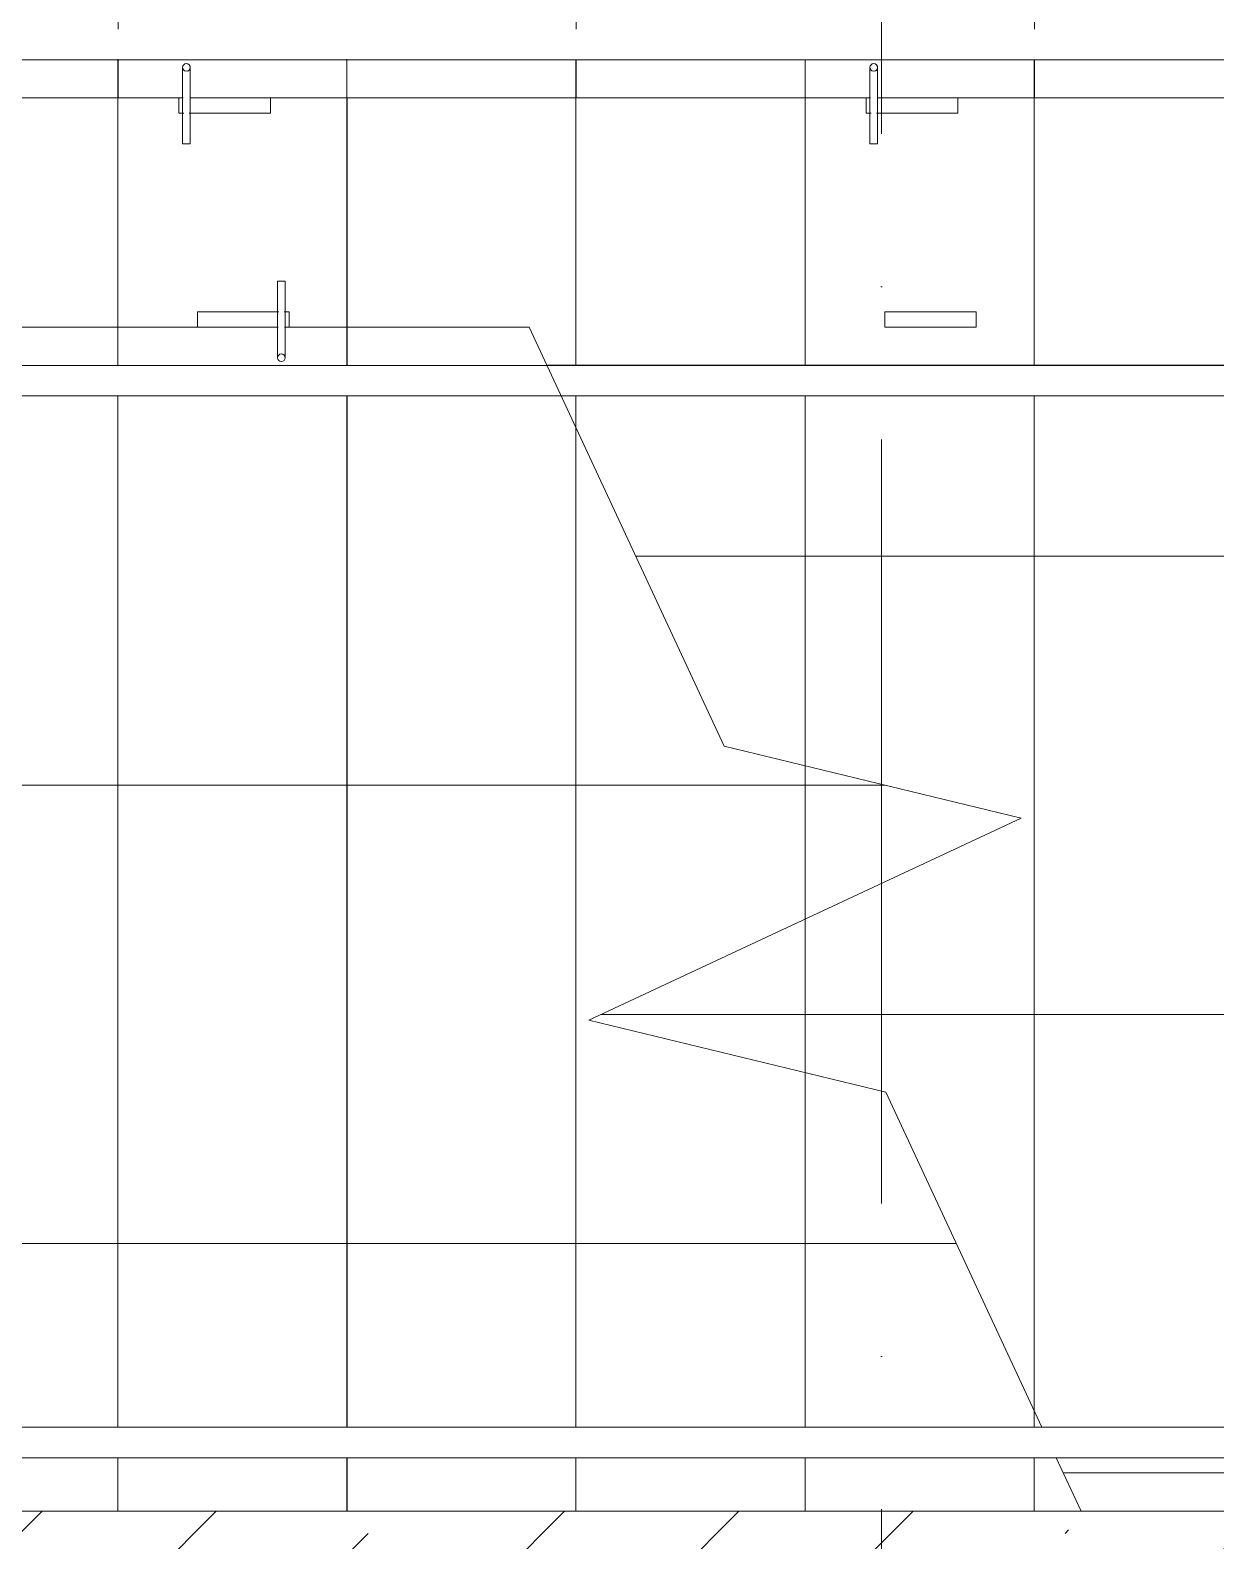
# Model space of a CAD drawing. Header units: millimetres. Extents: x -6467 to 106027, y -7090 to 195095.
# Drawn here: x 96385 to 97938, y 81992 to 83969 of the extents above; entities that cross this region are included whole.
import ezdxf

# ---------------------------------------------------------------- set-up
doc = ezdxf.new("R2010")
doc.units = ezdxf.units.MM
doc.linetypes.add('50_200_ШТРИХ_1Т_ш5_п1_п1_', pattern=[1400, 1000, -200, 0, -200])
doc.layers.add('A-WALL', color=7, linetype='Continuous', lineweight=5)
doc.layers.add('Ограждение', color=7, linetype='Continuous', lineweight=9)
for name, color, linetype, lineweight, true_color in [('S-STRS-1', 7, 'Continuous', 9, 0xaaaaaa), ('S-STRS-2', 7, 'Continuous', 5, 0xbfbfbf), ('S-STRS-MBND-1', 7, 'Continuous', 9, 0xaaaaaa), ('Оси-3', 7, '50_200_ШТРИХ_1Т_ш5_п1_п1_', 9, 0xaaaaaa)]:
    doc.layers.add(name, color=color, linetype=linetype, lineweight=lineweight, true_color=true_color)
pattern_1 = [(0, (99500, 83880.7), (0, 600), []), (90, (99500, 83880.7), (-600, 4e-14), [])]
pattern_2 = [(180, (95600, 83880.7), (-7e-14, -600), []), (270, (95600, 83880.7), (600, 4e-14), [])]
pattern_3 = [(180, (95600, 83580.7), (-7e-14, -600), []), (270, (95600, 83580.7), (600, 4e-14), [])]

# ---------------------------------------------------------------- blocks, each defined once
blk = doc.blocks.new('О_Элемент поручня_Пристенный_Двухуровневый_Труба_ГОСТ 87321 - О_Элемент поручня_Пристенный_Двухуровневый_Труба_ГОСТ 8732-78 2-21433407-АИ_План этажа Радиаторы_2')
at = {"layer": 'Ограждение'}
for p, q in [((-4640, 0), (280, 0)), ((280, -40), (-4640, -40))]:
    blk.add_line(p, q, dxfattribs=at)
blk = doc.blocks.new('О_Элемент поручня_Маршевый_Труба_ГОСТ 8732-78 - О_Элемент поручня_Маршевый_Труба_ГОСТ 8732-78-V191-АИ_План этажа Радиаторы_2')
at = {"layer": 'Ограждение'}
for p, q in [((-13.2, 40), (-3902.6, 40)), ((-3902.6, 0), (-13.2, 0))]:
    blk.add_line(p, q, dxfattribs=at)
blk = doc.blocks.new('О_Полоса_Трапеция прямоугольная_Прокат_ГОСТ 103-2006 - Крепежная пластина-18993352-АИ_План этажа Радиаторы_2')
at = {"layer": 'Ограждение'}
for p, q in [((17900.8, 45931), (17900.8, 45911)), ((18020.8, 45911), (18020.8, 45931)), ((17900.8, 45911), (17907.2, 45911)), ((17914.3, 45911), (18020.8, 45911))]:
    blk.add_line(p, q, dxfattribs=at)
blk = doc.blocks.new('О_Кронштейн_Форма Г_Круг_ГОСТ 2590-2006 - О_Кронштейн_Форма Г_Круг_ГОСТ 2590-2006-18969516-АИ_План этажа Радиаторы_2')
at = {"layer": 'Ограждение'}
for p, q in [((21685.8, 45871), (21685.8, 45946)), ((21695.8, 45946), (21695.8, 45871)), ((21685.8, 45871), (21690.8, 45871)), ((21690.8, 45871), (21695.8, 45871))]:
    blk.add_line(p, q, dxfattribs=at)
at = {"layer": 'Ограждение', "flags": 128}
for points in [[(21685.8, 45946), (21685.8, 45962.4), (21685.8, 45970.8), (21685.8, 45971)], [(21695.8, 45971), (21695.8, 45964.9), (21695.8, 45949.6), (21695.8, 45946)]]:
    blk.add_lwpolyline(points, dxfattribs=at)
at = {"layer": 'Ограждение'}
for start, end in [(90, 270), (270, 90)]:
    blk.add_arc((21690.8, 45971), 5, start, end, dxfattribs=at)
blk = doc.blocks.new('О_Полоса_Трапеция прямоугольная_Прокат_ГОСТ 103-2006 - Крепежная пластина-V192-АИ_План этажа Радиаторы_2')
at = {"layer": 'Ограждение'}
for p, q in [((97624.3, 83600.7), (97504.3, 83600.7)), ((97504.3, 83600.7), (97504.3, 83580.7)), ((97624.3, 83580.7), (97624.3, 83600.7)), ((97504.3, 83580.7), (97624.3, 83580.7))]:
    blk.add_line(p, q, dxfattribs=at)
blk = doc.blocks.new('О_Элемент поручня_Маршевый_Труба_ГОСТ 8732-78 - О_Элемент поручня_Маршевый_Труба_ГОСТ 8732-78-V193-АИ_План этажа Радиаторы_2')
at = {"layer": 'Ограждение'}
blk.add_line((-3902.6, 0), (-13.2, 0), dxfattribs=at)
blk = doc.blocks.new('О_Полоса_Трапеция прямоугольная_Прокат_ГОСТ 103-2006 - Крепежная пластина-V195-АИ_План этажа Радиаторы_2')
at = {"layer": 'Ограждение'}
for p, q in [((95605.8, 83880.7), (95600, 83880.7)), ((95600, 83880.7), (95600, 83860.7)), ((95720, 83880.7), (95614.3, 83880.7)), ((95720, 83860.7), (95720, 83880.7)), ((95600, 83860.7), (95606.5, 83860.7)), ((95613.5, 83860.7), (95720, 83860.7))]:
    blk.add_line(p, q, dxfattribs=at)
blk = doc.blocks.new('О_Кронштейн_Форма Г_Круг_ГОСТ 2590-2006 - О_Кронштейн_Форма Г_Круг_ГОСТ 2590-2006-V142-АИ_План этажа Радиаторы_2')
at = {"layer": 'Ограждение'}
for p, q in [((17905.8, 45871), (17905.8, 45946)), ((17915.8, 45946), (17915.8, 45871)), ((17905.8, 45871), (17906, 45871)), ((17915.6, 45871), (17915.8, 45871))]:
    blk.add_line(p, q, dxfattribs=at)
at = {"layer": 'Ограждение', "flags": 128}
for points in [[(17905.8, 45946), (17905.8, 45962.4), (17905.8, 45970.8), (17905.8, 45971)], [(17915.8, 45971), (17915.8, 45964.9), (17915.8, 45949.6), (17915.8, 45946)]]:
    blk.add_lwpolyline(points, dxfattribs=at)
at = {"layer": 'Ограждение'}
for start, end in [(285, 45), (150, 195), (225, 240)]:
    blk.add_arc((17910.8, 45971), 5, start, end, dxfattribs=at)
blk = doc.blocks.new('О_Элемент поручня_выступ_Загиб слева_Труба_ГОСТ 8732-78 - О_Элемент поручня_выступ_Загиб слева_Труба_ГОСТ 8732-78-V219-АИ_План этажа Радиаторы_2')
at = {"layer": 'Ограждение'}
blk.add_line((-4261.7, 0), (-1771.8, 0), dxfattribs=at)

msp = doc.modelspace()

# ---------------------------------------------------------------- hatches: boundary and pattern name
at = {"layer": 'A-WALL'}
h = msp.add_hatch(dxfattribs=at)
h.set_pattern_fill('FP_1', color=256, style=0, pattern_type=2)
h.set_pattern_definition([(45, (0, 0), (-228.0985, 228.0985), []), (45, (228.1, 0), (-228.0985, 228.0985), [403.225, -80.645, 6.706, -73.939])])
h.paths.add_polyline_path([(100750, 81780.7), (100750, 82030.7), (93750, 82030.7), (93750, 81780.7), (99166.3, 81780.7)])
at = {"layer": 'S-STRS-2'}
h = msp.add_hatch(dxfattribs=at)
h.set_pattern_fill('FP_13', color=256, style=0, pattern_type=2)
h.set_pattern_definition(pattern_1)
h.paths.add_polyline_path([(96200, 83880.7), (96500, 83880.7), (96500, 83930.7), (96200, 83930.7)])
h.paths.add_polyline_path([(96200, 83970.7), (96500, 83970.7), (96500, 85320.7), (96200, 85320.7), (96200, 84050.4)])
h.paths.add_polyline_path([(96500, 85360.7), (96500, 85430.7), (96200, 85430.7), (96200, 85360.7)])
h = msp.add_hatch(dxfattribs=at)
h.set_pattern_fill('FP_13', color=256, style=0, pattern_type=2)
h.set_pattern_definition(pattern_1)
h.paths.add_polyline_path([(96500, 83880.7), (96585.2, 83880.7), (96586.5, 83895.7), (96594.8, 83895.7), (96594.8, 83880.7), (96800, 83880.7), (96800, 83930.7), (96500, 83930.7)])
h.paths.add_polyline_path([(96590, 83904.7), (96585.7, 83907), (96586.5, 83910.6), (96594.3, 83907), (96592.5, 83904.8), (96590.2, 83904.7)])
h.paths.add_polyline_path([(96590, 83915.7), (96585.7, 83920.6), (96590, 83925.7), (96593.2, 83923.5), (96590.4, 83916.6)])
h.paths.add_polyline_path([(96674.8, 83970.7), (96800, 83970.7), (96800, 85320.7), (96500, 85320.7), (96500, 83970.7)])
h.paths.add_polyline_path([(96500, 85360.7), (96800, 85360.7), (96800, 85430.7), (96500, 85430.7)])
h = msp.add_hatch(dxfattribs=at)
h.set_pattern_fill('FP_13', color=256, style=0, pattern_type=2)
h.set_pattern_definition(pattern_1)
h.paths.add_polyline_path([(96800, 83880.7), (97100, 83880.7), (97100, 83930.7), (96800, 83930.7)])
h.paths.add_polyline_path([(96800, 83970.7), (97100, 83970.7), (97100, 85320.7), (96800, 85320.7), (96800, 84050.4)])
h.paths.add_polyline_path([(97100, 85360.7), (97100, 85430.7), (96800, 85430.7), (96800, 85360.7)])
h = msp.add_hatch(dxfattribs=at)
h.set_pattern_fill('FP_13', color=256, style=0, pattern_type=2)
h.set_pattern_definition(pattern_1)
h.paths.add_polyline_path([(97100, 83880.7), (97400, 83880.7), (97400, 83930.7), (97100, 83930.7)])
h.paths.add_polyline_path([(97100, 83970.7), (97400, 83970.7), (97400, 85320.7), (97100, 85320.7), (97100, 84050.4)])
h.paths.add_polyline_path([(97100, 85360.7), (97400, 85360.7), (97400, 85430.7), (97100, 85430.7)])
h = msp.add_hatch(dxfattribs=at)
h.set_pattern_fill('FP_13', color=256, style=0, pattern_type=2)
h.set_pattern_definition(pattern_1)
h.paths.add_polyline_path([(97700, 83880.7), (97700, 83930.7), (97400, 83930.7), (97400, 83880.7), (97485.2, 83880.7), (97486.5, 83895.7), (97494.8, 83895.7), (97494.8, 83880.7), (97600, 83880.7)])
h.paths.add_polyline_path([(97490, 83904.7), (97485.7, 83907), (97486.5, 83910.6), (97494.3, 83907), (97492.5, 83904.8), (97490.2, 83904.7)])
h.paths.add_polyline_path([(97490, 83915.7), (97485.7, 83920.6), (97490, 83925.7), (97493.2, 83923.5), (97490.4, 83916.6)])
h.paths.add_polyline_path([(97505.3, 83970.7), (97700, 83970.7), (97700, 85320.7), (97400, 85320.7), (97400, 83970.7)])
h.paths.add_polyline_path([(97700, 85360.7), (97700, 85430.7), (97400, 85430.7), (97400, 85360.7), (97505.3, 85360.7)])
h = msp.add_hatch(dxfattribs=at)
h.set_pattern_fill('FP_13', color=256, style=0, pattern_type=2)
h.set_pattern_definition(pattern_1)
h.paths.add_polyline_path([(97700, 83880.7), (98000, 83880.7), (98000, 83930.7), (97700, 83930.7)])
h.paths.add_polyline_path([(97700, 83970.7), (98000, 83970.7), (98000, 85320.7), (97700, 85320.7), (97700, 84050.4)])
h.paths.add_polyline_path([(98000, 85360.7), (98000, 85430.7), (97700, 85430.7), (97700, 85360.7)])
h = msp.add_hatch(dxfattribs=at)
h.set_pattern_fill('FP_14', color=256, style=0, pattern_type=2)
h.set_pattern_definition(pattern_2)
h.paths.add_polyline_path([(96200, 83580.7), (96500, 83580.7), (96500, 83880.7), (96200, 83880.7), (96200, 83807.7)])
h = msp.add_hatch(dxfattribs=at)
h.set_pattern_fill('FP_14', color=256, style=0, pattern_type=2)
h.set_pattern_definition(pattern_2)
h.paths.add_polyline_path([(96500, 83580.7), (96604.3, 83580.7), (96604.3, 83600.7), (96709.5, 83600.7), (96710.8, 83640.7), (96719.2, 83640.7), (96719.2, 83600.7), (96724.3, 83600.7), (96724.3, 83580.7), (96800, 83580.7), (96800, 83880.7), (96700, 83880.7), (96700, 83860.7), (96594.8, 83860.7), (96593.5, 83820.7), (96585.2, 83820.7), (96585.2, 83860.7), (96580, 83860.7), (96580, 83880.7), (96500, 83880.7), (96500, 83807.7)])
h = msp.add_hatch(dxfattribs=at)
h.set_pattern_fill('FP_14', color=256, style=0, pattern_type=2)
h.set_pattern_definition(pattern_2)
h.paths.add_polyline_path([(97100, 83449), (97100, 83490.7), (97080.6, 83490.7), (97096.9, 83455.7)])
h.paths.add_polyline_path([(97061.8, 83531), (97100, 83531), (97100, 83880.7), (96800, 83880.7), (96800, 83580.7), (97038.6, 83580.7)])
h = msp.add_hatch(dxfattribs=at)
h.set_pattern_fill('FP_14', color=256, style=0, pattern_type=2)
h.set_pattern_definition(pattern_2)
h.paths.add_polyline_path([(97400, 82604.8), (97400, 82805.7), (97116.8, 82673.6), (97294.3, 82630.5)])
h.paths.add_polyline_path([(97400, 83006.6), (97400, 83490.7), (97100, 83490.7), (97100, 83449), (97294.3, 83032.3)])
h.paths.add_polyline_path([(97100, 83531), (97400, 83531), (97400, 83880.7), (97100, 83880.7), (97100, 83580.7)])
h = msp.add_hatch(dxfattribs=at)
h.set_pattern_fill('FP_14', color=256, style=0, pattern_type=2)
h.set_pattern_definition(pattern_2)
h.paths.add_polyline_path([(97700, 82162.3), (97700, 83490.7), (97400, 83490.7), (97400, 83006.6), (97683.2, 82937.8), (97400, 82805.7), (97400, 82604.8), (97505.7, 82579.1)])
h.paths.add_polyline_path([(97700, 83531), (97700, 83880.7), (97600, 83880.7), (97600, 83860.7), (97494.8, 83860.7), (97493.5, 83820.7), (97485.2, 83820.7), (97485.2, 83860.7), (97480, 83860.7), (97480, 83880.7), (97400, 83880.7), (97400, 83531), (97624.3, 83531)])
h.paths.add_polyline_path([(97505.3, 83580.7), (97504.3, 83580.7), (97505.3, 83600.7), (97624.3, 83600.7), (97624.3, 83580.7)])
h = msp.add_hatch(dxfattribs=at)
h.set_pattern_fill('FP_14', color=256, style=0, pattern_type=2)
h.set_pattern_definition(pattern_2)
h.paths.add_polyline_path([(97761.4, 82030.7), (98000, 82030.7), (98000, 82100.7), (97728.7, 82100.7)])
h.paths.add_polyline_path([(97761.4, 82140.7), (98000, 82140.7), (98000, 83490.7), (97700, 83490.7), (97700, 82162.3), (97710.1, 82140.7)])
h.paths.add_polyline_path([(97700, 83531), (98000, 83531), (98000, 83880.7), (97700, 83880.7), (97700, 83620)])
h = msp.add_hatch(dxfattribs=at)
h.set_pattern_fill('FP_15', color=256, style=0, pattern_type=2)
h.set_pattern_definition(pattern_3)
h.paths.add_polyline_path([(96500, 82030.7), (96500, 82100.7), (96200, 82100.7), (96200, 82030.7)])
h.paths.add_polyline_path([(96500, 82140.7), (96500, 83490.7), (96200, 83490.7), (96200, 82140.7)])
h.paths.add_polyline_path([(96200, 83530.7), (96500, 83530.7), (96500, 83580.7), (96200, 83580.7)])
h = msp.add_hatch(dxfattribs=at)
h.set_pattern_fill('FP_15', color=256, style=0, pattern_type=2)
h.set_pattern_definition(pattern_3)
h.paths.add_polyline_path([(96500, 82030.7), (96800, 82030.7), (96800, 82100.7), (96500, 82100.7)])
h.paths.add_polyline_path([(96800, 82140.7), (96800, 83490.7), (96500, 83490.7), (96500, 82140.7)])
h.paths.add_polyline_path([(96500, 83530.7), (96800, 83530.7), (96800, 83580.7), (96719.2, 83580.7), (96717.9, 83565.7), (96709.5, 83565.7), (96709.5, 83580.7), (96500, 83580.7)])
h.paths.add_polyline_path([(96714.3, 83535.7), (96711.1, 83537.9), (96715.6, 83544.7), (96718.7, 83540.8), (96715.6, 83536)])
h.paths.add_polyline_path([(96709.4, 83550.4), (96711.8, 83556.6), (96718.3, 83556.6), (96717.9, 83550.8), (96709.5, 83550.5)])
h = msp.add_hatch(dxfattribs=at)
h.set_pattern_fill('FP_15', color=256, style=0, pattern_type=2)
h.set_pattern_definition(pattern_3)
h.paths.add_polyline_path([(96800, 82030.7), (97100, 82030.7), (97100, 82100.7), (96800, 82100.7)])
h.paths.add_polyline_path([(97100, 82140.7), (97100, 83449), (97080.6, 83490.7), (96800, 83490.7), (96800, 82140.7), (96823.3, 82140.7)])
h.paths.add_polyline_path([(97061.9, 83530.7), (97038.6, 83580.7), (96800, 83580.7), (96800, 83530.7), (96913.9, 83530.7)])
h = msp.add_hatch(dxfattribs=at)
h.set_pattern_fill('FP_15', color=256, style=0, pattern_type=2)
h.set_pattern_definition(pattern_3)
h.paths.add_polyline_path([(97400, 82030.7), (97400, 82100.7), (97100, 82100.7), (97100, 82030.7)])
h.paths.add_polyline_path([(97102.9, 82140.7), (97400, 82140.7), (97400, 82604.8), (97116.8, 82673.6), (97400, 82805.7), (97400, 83006.6), (97294.3, 83032.3), (97100, 83449), (97100, 82140.7)])
h = msp.add_hatch(dxfattribs=at)
h.set_pattern_fill('FP_15', color=256, style=0, pattern_type=2)
h.set_pattern_definition(pattern_3)
h.paths.add_polyline_path([(97400, 82030.7), (97700, 82030.7), (97700, 82100.7), (97400, 82100.7)])
h.paths.add_polyline_path([(97650.7, 82140.7), (97700, 82140.7), (97700, 82162.3), (97505.3, 82579.2), (97400, 82604.8), (97400, 82140.7), (97505.3, 82140.7)])
h.paths.add_polyline_path([(97400, 82805.7), (97683.2, 82937.8), (97400, 83006.6)])
h = msp.add_hatch(dxfattribs=at)
h.set_pattern_fill('FP_15', color=256, style=0, pattern_type=2)
h.set_pattern_definition(pattern_3)
h.paths.add_polyline_path([(97761.4, 82030.7), (97728.7, 82100.7), (97700, 82100.7), (97700, 82030.7)])
h.paths.add_polyline_path([(97710.1, 82140.7), (97700, 82162.3), (97700, 82140.7)])

# ---------------------------------------------------------------- linework, layer by layer
at = {"layer": 'A-WALL'}
msp.add_line((100750, 82030.7), (93750, 82030.7), dxfattribs=at)
at = {"layer": 'S-STRS-1'}
for p, q in [((96500, 83880.7), (96500, 83931.5)), ((96500, 83880.7), (96500, 83931.5)), ((96800, 83880.7), (96800, 83931.6)), ((96800, 83880.7), (96800, 83931.6)), ((97100, 83880.7), (97100, 83931.2)), ((97100, 83880.7), (97100, 83931.2)), ((97400, 83880.7), (97400, 83931.2)), ((97400, 83880.7), (97400, 83931.2)), ((97700, 83880.7), (97700, 83931.2)), ((97700, 83880.7), (97700, 83931.2)), ((96500, 83880.7), (96200, 83880.7)), ((96580, 83880.7), (96500, 83880.7)), ((96500, 83880.7), (96500, 83580.7)), ((96500, 83880.7), (96500, 83580.7)), ((96800, 83880.7), (96700, 83880.7)), ((97100, 83880.7), (96800, 83880.7)), ((96800, 83880.7), (96800, 83580.7)), ((96800, 83880.7), (96800, 83580.7)), ((97400, 83880.7), (97100, 83880.7)), ((97100, 83880.7), (97100, 83530.4)), ((97100, 83880.7), (97100, 83530.4)), ((97480, 83880.7), (97400, 83880.7)), ((97400, 83880.7), (97400, 83530.4)), ((97400, 83880.7), (97400, 83530.4)), ((97700, 83880.7), (97600, 83880.7)), ((98000, 83880.7), (97700, 83880.7)), ((97700, 83880.7), (97700, 83530.5)), ((97700, 83880.7), (97700, 83530.5)), ((96200, 83580.7), (96500, 83580.7)), ((96500, 83580.7), (96710, 83580.7)), ((96500, 83580.7), (96500, 83530.2)), ((96500, 83580.7), (96500, 83530.2)), ((96718.5, 83580.7), (96800, 83580.7)), ((96800, 83580.7), (97038.6, 83580.7)), ((96800, 83580.7), (96800, 83530.2)), ((96800, 83580.7), (96800, 83530.2)), ((96500, 83491.2), (96500, 82140.7)), ((96500, 83491.2), (96500, 82140.7)), ((96800, 83491.2), (96800, 82140.7)), ((96800, 83491.2), (96800, 82140.7)), ((97100, 83491.2), (97100, 83449)), ((97100, 83491.2), (97100, 83449)), ((97400, 83491.2), (97400, 83006.6)), ((97400, 83491.2), (97400, 83006.6)), ((97700, 83491.2), (97700, 82162.3)), ((97700, 83491.2), (97700, 82162.3)), ((97100, 83449), (97100, 82140.7)), ((97100, 83449), (97100, 82140.7)), ((97400, 83006.6), (97400, 82805.7)), ((97400, 83006.6), (97400, 82805.7)), ((97400, 82805.7), (97400, 82604.8)), ((97400, 82805.7), (97400, 82604.8)), ((97400, 82604.8), (97400, 82140.7)), ((97400, 82604.8), (97400, 82140.7)), ((97700, 82162.3), (97700, 82140.7)), ((97700, 82162.3), (97700, 82140.7)), ((96500, 82100.7), (96500, 82030.7)), ((96500, 82100.7), (96500, 82030.7)), ((96800, 82100.7), (96800, 82030.7)), ((96800, 82100.7), (96800, 82030.7)), ((97100, 82100.7), (97100, 82030.7)), ((97100, 82100.7), (97100, 82030.7)), ((97400, 82100.7), (97400, 82030.7)), ((97400, 82100.7), (97400, 82030.7)), ((97700, 82100.7), (97700, 82030.7)), ((97700, 82100.7), (97700, 82030.7)), ((97700, 82030.7), (97761.4, 82030.7))]:
    msp.add_line(p, q, dxfattribs=at)
at = {"layer": 'S-STRS-MBND-1'}
for p, q in [((97294.3, 83032.3), (97038.6, 83580.7)), ((97683.2, 82937.8), (97294.3, 83032.3)), ((97116.8, 82673.6), (97683.2, 82937.8)), ((97505.7, 82579.1), (97116.8, 82673.6)), ((97710.1, 82140.7), (97505.7, 82579.1)), ((97761.4, 82030.7), (97728.7, 82100.7))]:
    msp.add_line(p, q, dxfattribs=at)
at = {"layer": 'Оси-3'}
for p, q in [((97500, 47431), (97500, 91281)), ((-5267.3, 82030.7), (104718, 82030.7))]:
    msp.add_line(p, q, dxfattribs=at)

# ---------------------------------------------------------------- block references
at = {"layer": 'Ограждение'}
for name, p in [('О_Элемент поручня_Маршевый_Труба_ГОСТ 8732-78 - О_Элемент поручня_Маршевый_Труба_ГОСТ 8732-78-V193-АИ_План этажа Радиаторы_2', (99507.9, 83930.7)), ('О_Кронштейн_Форма Г_Круг_ГОСТ 2590-2006 - О_Кронштейн_Форма Г_Круг_ГОСТ 2590-2006-V142-АИ_План этажа Радиаторы_2', (78679.2, 37949.7)), ('О_Кронштейн_Форма Г_Круг_ГОСТ 2590-2006 - О_Кронштейн_Форма Г_Круг_ГОСТ 2590-2006-18969516-АИ_План этажа Радиаторы_2', (74899.2, 37949.7)), ('О_Кронштейн_Форма Г_Круг_ГОСТ 2590-2006 - О_Кронштейн_Форма Г_Круг_ГОСТ 2590-2006-V142-АИ_План этажа Радиаторы_2', (79579.2, 37949.7)), ('О_Кронштейн_Форма Г_Круг_ГОСТ 2590-2006 - О_Кронштейн_Форма Г_Круг_ГОСТ 2590-2006-18969516-АИ_План этажа Радиаторы_2', (75799.2, 37949.7)), ('О_Полоса_Трапеция прямоугольная_Прокат_ГОСТ 103-2006 - Крепежная пластина-V195-АИ_План этажа Радиаторы_2', (980, 0)), ('О_Полоса_Трапеция прямоугольная_Прокат_ГОСТ 103-2006 - Крепежная пластина-V195-АИ_План этажа Радиаторы_2', (1880, 0)), ('О_Полоса_Трапеция прямоугольная_Прокат_ГОСТ 103-2006 - Крепежная пластина-V192-АИ_План этажа Радиаторы_2', (0, 0))]:
    msp.add_blockref(name, p, dxfattribs=at)
at = {"layer": 'Ограждение', "rotation": 180}
for name, p in [('О_Кронштейн_Форма Г_Круг_ГОСТ 2590-2006 - О_Кронштейн_Форма Г_Круг_ГОСТ 2590-2006-18969516-АИ_План этажа Радиаторы_2', (118405.1, 129511.7)), ('О_Полоса_Трапеция прямоугольная_Прокат_ГОСТ 103-2006 - Крепежная пластина-18993352-АИ_План этажа Радиаторы_2', (114625.1, 129511.7)), ('О_Элемент поручня_выступ_Загиб слева_Труба_ГОСТ 8732-78 - О_Элемент поручня_выступ_Загиб слева_Труба_ГОСТ 8732-78-V219-АИ_План этажа Радиаторы_2', (95290, 83531)), ('О_Элемент поручня_Маршевый_Труба_ГОСТ 8732-78 - О_Элемент поручня_Маршевый_Труба_ГОСТ 8732-78-V191-АИ_План этажа Радиаторы_2', (95596.5, 83530.7)), ('О_Элемент поручня_Пристенный_Двухуровневый_Труба_ГОСТ 87321 - О_Элемент поручня_Пристенный_Двухуровневый_Труба_ГОСТ 8732-78 2-21433407-АИ_План этажа Радиаторы_2', (95222.1, 82100.7))]:
    msp.add_blockref(name, p, dxfattribs=at)

doc.saveas('drawing.dxf')
